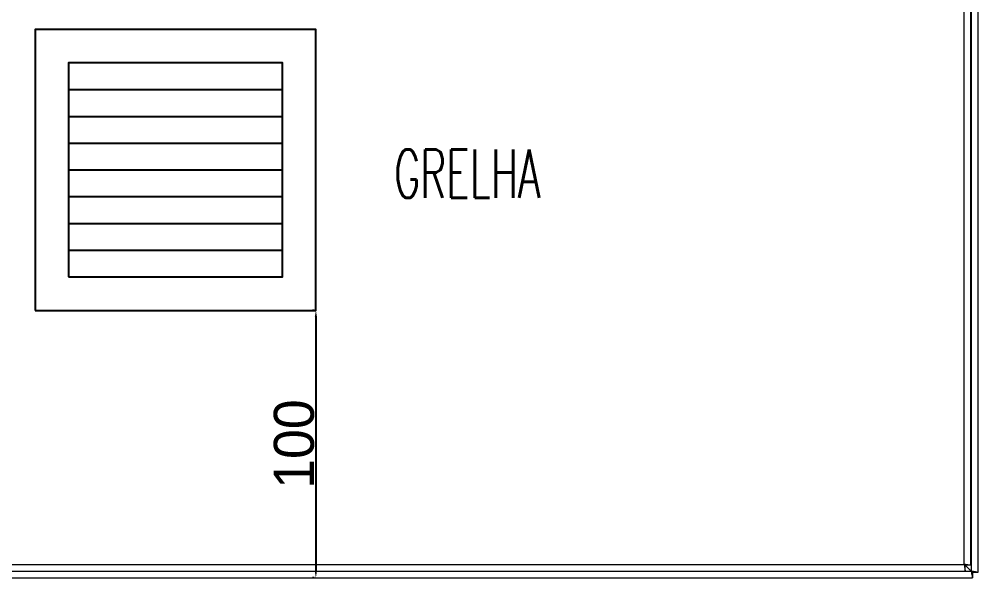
# Model space of a CAD drawing. Header units: inches. Extents: x -3 to 3194, y -983 to 1262.
# Drawn here: x 2835.1 to 3193.7, y 383 to 591.8 of the extents above; entities that cross this region are included whole.
import ezdxf
from ezdxf.enums import TextEntityAlignment as Align

# ---------------------------------------------------------------- set-up
doc = ezdxf.new("R2010")
doc.units = ezdxf.units.IN
doc.header["$MEASUREMENT"] = 0
doc.layers.add('AUTOCONNECTING', color=1, linetype='Continuous', lineweight=13)
doc.styles.add('ROMANS', font='romans')
doc.dimstyles.new('ISO-25', dxfattribs={"dimtxt": 15, "dimasz": 2.5, "dimexe": 1.25, "dimexo": 0.625, "dimtad": 1, "dimtxsty": 'Standard', "dimcen": 2.5, "dimclrd": 4, "dimclre": 4, "dimclrt": 4, "dimadec": 0, "dimazin": 0, "dimtfac": 1, "dimtmove": 0, "dimatfit": 3, "dimfxl": 1, "dimtfillclr": 4, "dimarcsym": 0})

# ---------------------------------------------------------------- blocks, each defined once
blk = doc.blocks.new('*U118')
blk.add_line((-40, 0), (40, 0))
blk = doc.blocks.new('*U119')
at = {"color": 0, "linetype": 'ByBlock', "lineweight": -2, "transparency": 16777216}
for p in [(0, 70), (0, 60), (0, 50), (0, 40), (0, 30), (0, 20), (0, 10), (0, 0)]:
    blk.add_blockref('*U118', p, dxfattribs=at)
blk = doc.blocks.new('*D169')
at = {"layer": 'AUTOCONNECTING', "color": 4, "lineweight": -2, "transparency": 16777216}
for p, q in [((2945.46, 482.97), (2944.84, 482.97)), ((2946.09, 480.47), (2946.09, 385.47)), ((2945.46, 382.97), (2944.84, 382.97))]:
    blk.add_line(p, q, dxfattribs=at)
at = {"layer": 'AUTOCONNECTING', "color": 4, "lineweight": 13, "transparency": 16777216}
for points in [[(2945.67, 480.47), (2946.5, 480.47), (2946.09, 482.97)], [(2945.67, 385.47), (2946.5, 385.47), (2946.09, 382.97)]]:
    blk.add_solid(points, dxfattribs=at)
at = {"layer": 'Defpoints', "color": 0, "lineweight": 13, "transparency": 16777216}
for p in [(2946.09, 482.97), (2946.09, 382.97), (2946.09, 382.97)]:
    blk.add_point(p, dxfattribs=at)
at = {"layer": 'AUTOCONNECTING', "color": 4, "lineweight": 13, "transparency": 16777216, "insert": (2937.96, 432.97), "char_height": 15, "attachment_point": 5, "rotation": 90}
blk.add_mtext('100', dxfattribs=at)

msp = doc.modelspace()

# ---------------------------------------------------------------- linework, layer by layer
at = {"color": 7, "linetype": 'Continuous', "lineweight": 15}
for p, q in [((3191.223, 1180.471), (3191.223, 385.471)), ((3193.723, 1180.971), (3193.723, 384.971)), ((3188.655, 387.971), (3188.655, 1177.971)), ((3191.155, 387.648), (3191.155, 1178.294)), ((2598.655, 387.971), (3188.655, 387.971)), ((3188.848, 387.847), (3191.223, 385.471)), ((3188.979, 385.471), (3188.979, 387.471)), ((3191.155, 387.648), (3189.155, 387.648)), ((2598.332, 385.471), (3188.979, 385.471)), ((3191.723, 384.971), (3191.723, 382.971)), ((3193.723, 384.971), (3191.723, 384.971)), ((2595.723, 382.971), (3191.723, 382.971))]:
    msp.add_line(p, q, dxfattribs=at)
at = {"color": 8, "linetype": 'Continuous', "lineweight": 15}
msp.add_line((3188.979, 385.471), (3191.223, 385.471), dxfattribs=at)
for points in [[(2841.087, 482.971), (2946.087, 482.971), (2946.087, 587.971), (2841.087, 587.971)], [(2853.587, 495.471), (2933.587, 495.471), (2933.587, 575.471), (2853.587, 575.471)]]:
    msp.add_lwpolyline(points, close=True)
at = {"color": 7, "linetype": 'Continuous', "lineweight": 15, "flags": 128}
for points in [[(3191.155, 387.648), (3191.107, 387.654), (3190.965, 387.673), (3190.734, 387.703), (3190.423, 387.743), (3190.044, 387.792), (3189.612, 387.848), (3189.143, 387.908), (3188.655, 387.971)], [(3189.155, 387.648), (3189.146, 387.654), (3189.117, 387.673), (3189.071, 387.703), (3189.009, 387.743), (3188.933, 387.792), (3188.847, 387.848), (3188.753, 387.908), (3188.655, 387.971)], [(3188.655, 387.971), (3188.712, 387.884), (3188.766, 387.8), (3188.817, 387.721), (3188.863, 387.65), (3188.903, 387.588), (3188.935, 387.538), (3188.959, 387.501), (3188.974, 387.479), (3188.979, 387.471)], [(3188.655, 387.971), (3188.712, 387.537), (3188.766, 387.116), (3188.817, 386.721), (3188.863, 386.364), (3188.903, 386.056), (3188.935, 385.806), (3188.959, 385.622), (3188.974, 385.509), (3188.979, 385.471)], [(3191.223, 385.471), (3191.31, 385.037), (3191.394, 384.616), (3191.473, 384.221), (3191.545, 383.864), (3191.606, 383.556), (3191.656, 383.306), (3191.693, 383.122), (3191.716, 383.009), (3191.723, 382.971)], [(3191.223, 385.471), (3191.31, 385.384), (3191.394, 385.3), (3191.473, 385.221), (3191.545, 385.15), (3191.606, 385.088), (3191.656, 385.038), (3191.693, 385.001), (3191.716, 384.979), (3191.723, 384.971)], [(3193.723, 384.971), (3193.685, 384.979), (3193.573, 385.001), (3193.389, 385.038), (3193.139, 385.088), (3192.83, 385.15), (3192.473, 385.221), (3192.078, 385.3), (3191.658, 385.384), (3191.223, 385.471)], [(3191.723, 384.971), (3191.716, 384.979), (3191.693, 385.001), (3191.656, 385.038), (3191.606, 385.088), (3191.545, 385.15), (3191.473, 385.221), (3191.394, 385.3), (3191.31, 385.384), (3191.223, 385.471)]]:
    msp.add_lwpolyline(points, dxfattribs=at)

# ---------------------------------------------------------------- block references
msp.add_blockref('*U119', (2893.587, 495.471))

# ---------------------------------------------------------------- texts
at = {"lineweight": 5, "style": 'ROMANS', "width": 0.6}
msp.add_text('GRELHA', height=18, dxfattribs=at).set_placement((3002.715, 534.049, -46.028), align=Align.MIDDLE_CENTER)

# ---------------------------------------------------------------- dimensions: what is measured, and where the dimension line sits
at = {"layer": 'AUTOCONNECTING', "lineweight": 13}
dim = msp.add_linear_dim(base=(2946.087, 382.971), p1=(2946.087, 482.971), p2=(2946.087, 382.971), angle=90, dimstyle='ISO-25', dxfattribs=at)
dim.commit()
dim.dimension.update_dxf_attribs({"geometry": '*D169', "text_midpoint": (2937.962, 432.971)})

doc.saveas('drawing.dxf')
